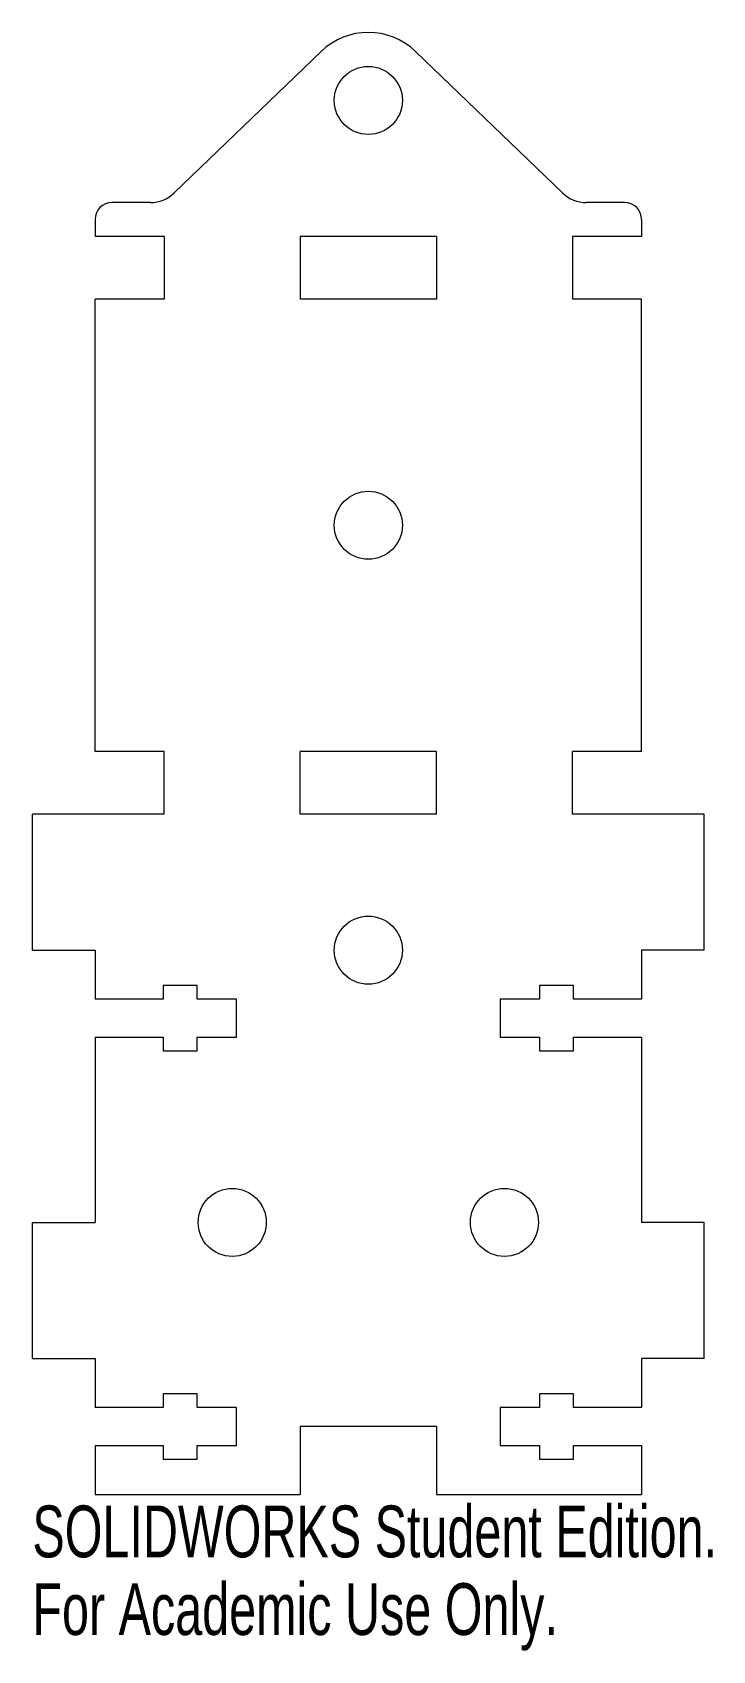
# Model space of a CAD drawing. Header units: inches. Extents: x -1.23 to 1.26, y -4.13 to 1.81.
import ezdxf

# ---------------------------------------------------------------- set-up
doc = ezdxf.new("R2010")
doc.units = ezdxf.units.IN
doc.header["$MEASUREMENT"] = 0
doc.styles.add('SLDTEXTSTYLE0', font='TXT', dxfattribs={"width": 0.7})

msp = doc.modelspace()

# ---------------------------------------------------------------- linework, layer by layer
at = {"color": 7, "linetype": 'Continuous', "lineweight": 15}
for p, q in [((-0.1734, 1.741), (-0.7137, 1.2209)), ((0.7137, 1.2209), (0.1734, 1.741)), ((-0.8004, 1.1859), (-0.9414, 1.1859)), ((0.9414, 1.1859), (0.8004, 1.1859)), ((-1.0039, 1.1234), (-1.0039, 1.0609)), ((1.0039, 1.1234), (1.0039, 1.0609)), ((-0.75, 1.0609), (-1.0039, 1.0609)), ((-0.75, 1.0609), (-0.75, 0.8309)), ((0.25, 1.0609), (-0.25, 1.0609)), ((-0.25, 1.0609), (-0.25, 0.8309)), ((0.25, 1.0609), (0.25, 0.8309)), ((0.75, 1.0609), (0.75, 0.8309)), ((1.0039, 1.0609), (0.75, 1.0609)), ((-0.75, 0.8309), (-1.0039, 0.8309)), ((-1.0039, -0.8309), (-1.0039, 0.8309)), ((0.25, 0.8309), (-0.25, 0.8309)), ((1.0039, 0.8309), (0.75, 0.8309)), ((1.0039, -0.8309), (1.0039, 0.8309)), ((-0.75, -0.8309), (-1.0039, -0.8309)), ((-0.75, -1.0609), (-0.75, -0.8309)), ((-0.25, -1.0609), (-0.25, -0.8309)), ((0.25, -0.8309), (-0.25, -0.8309)), ((0.25, -1.0609), (0.25, -0.8309)), ((0.75, -1.0609), (0.75, -0.8309)), ((1.0039, -0.8309), (0.75, -0.8309)), ((-0.75, -1.0609), (-1.2339, -1.0609)), ((-1.2339, -1.5609), (-1.2339, -1.0609)), ((0.25, -1.0609), (-0.25, -1.0609)), ((1.2339, -1.0609), (0.75, -1.0609)), ((1.2339, -1.5609), (1.2339, -1.0609)), ((-1.2339, -1.5609), (-1.0039, -1.5609)), ((-1.0039, -1.5609), (-1.0039, -1.7409)), ((1.0039, -1.5609), (1.0039, -1.7409)), ((1.2339, -1.5609), (1.0039, -1.5609)), ((-0.7539, -1.6909), (-0.7539, -1.7409)), ((-0.6289, -1.6909), (-0.7539, -1.6909)), ((-0.6289, -1.7409), (-0.6289, -1.6909)), ((0.6289, -1.6909), (0.6289, -1.7409)), ((0.7539, -1.6909), (0.6289, -1.6909)), ((0.7539, -1.7409), (0.7539, -1.6909)), ((-0.7539, -1.7409), (-1.0039, -1.7409)), ((-0.4839, -1.7409), (-0.6289, -1.7409)), ((-0.4839, -1.8809), (-0.4839, -1.7409)), ((0.4839, -1.7409), (0.4839, -1.8809)), ((0.6289, -1.7409), (0.4839, -1.7409)), ((1.0039, -1.7409), (0.7539, -1.7409)), ((-1.0039, -1.8809), (-0.7539, -1.8809)), ((-1.0039, -1.8809), (-1.0039, -2.5609)), ((-0.7539, -1.8809), (-0.7539, -1.9309)), ((-0.6289, -1.8809), (-0.4839, -1.8809)), ((-0.6289, -1.9309), (-0.6289, -1.8809)), ((0.4839, -1.8809), (0.6289, -1.8809)), ((0.6289, -1.8809), (0.6289, -1.9309)), ((0.7539, -1.8809), (1.0039, -1.8809)), ((0.7539, -1.9309), (0.7539, -1.8809)), ((1.0039, -1.8809), (1.0039, -2.5609)), ((-0.7539, -1.9309), (-0.6289, -1.9309)), ((0.6289, -1.9309), (0.7539, -1.9309)), ((-1.2339, -2.5609), (-1.0039, -2.5609)), ((-1.2339, -3.0609), (-1.2339, -2.5609)), ((1.2339, -2.5609), (1.0039, -2.5609)), ((1.2339, -3.0609), (1.2339, -2.5609)), ((-1.2339, -3.0609), (-1.0039, -3.0609)), ((-1.0039, -3.0609), (-1.0039, -3.2409)), ((1.0039, -3.0609), (1.0039, -3.2409)), ((1.2339, -3.0609), (1.0039, -3.0609)), ((-0.7539, -3.1909), (-0.7539, -3.2409)), ((-0.6289, -3.1909), (-0.7539, -3.1909)), ((-0.6289, -3.2409), (-0.6289, -3.1909)), ((0.6289, -3.1909), (0.6289, -3.2409)), ((0.7539, -3.1909), (0.6289, -3.1909)), ((0.7539, -3.2409), (0.7539, -3.1909)), ((-0.7539, -3.2409), (-1.0039, -3.2409)), ((-0.4839, -3.2409), (-0.6289, -3.2409)), ((-0.4839, -3.3809), (-0.4839, -3.2409)), ((0.4839, -3.2409), (0.4839, -3.3809)), ((0.6289, -3.2409), (0.4839, -3.2409)), ((1.0039, -3.2409), (0.7539, -3.2409)), ((-0.25, -3.3109), (-0.25, -3.5609)), ((0.25, -3.3109), (-0.25, -3.3109)), ((0.25, -3.3109), (0.25, -3.5609)), ((-1.0039, -3.3809), (-0.7539, -3.3809)), ((-1.0039, -3.3809), (-1.0039, -3.5609)), ((-0.7539, -3.3809), (-0.7539, -3.4309)), ((-0.6289, -3.3809), (-0.4839, -3.3809)), ((-0.6289, -3.4309), (-0.6289, -3.3809)), ((0.4839, -3.3809), (0.6289, -3.3809)), ((0.6289, -3.3809), (0.6289, -3.4309)), ((0.7539, -3.3809), (1.0039, -3.3809)), ((0.7539, -3.4309), (0.7539, -3.3809)), ((1.0039, -3.3809), (1.0039, -3.5609)), ((-0.7539, -3.4309), (-0.6289, -3.4309)), ((0.6289, -3.4309), (0.7539, -3.4309)), ((-1.0039, -3.5609), (-0.25, -3.5609)), ((0.25, -3.5609), (1.0039, -3.5609))]:
    msp.add_line(p, q, dxfattribs=at)
for centre in [(0, 1.5609), (0, 0), (0, -1.5609), (-0.5, -2.5609), (0.5, -2.5609)]:
    msp.add_circle(centre, 0.125, dxfattribs=at)
for centre, radius, start, end in [((0, 1.5609), 0.25, 46.08888, 133.91112), ((-0.8004, 1.3109), 0.125, 270, 313.91112), ((0.8004, 1.3109), 0.125, 226.08888, 270), ((-0.9414, 1.1234), 0.0625, 90, 180), ((0.9414, 1.1234), 0.0625, 0, 90)]:
    msp.add_arc(centre, radius, start, end, dxfattribs=at)

# ---------------------------------------------------------------- texts
at = {"color": 7, "linetype": 'Continuous', "char_height": 0.1903, "attachment_point": 1, "style": 'SLDTEXTSTYLE0'}
for s, insert in [('SOLIDWORKS Student Edition.', (-1.2339, -3.6011)), ('For Academic Use Only.', (-1.2339, -3.8865))]:
    msp.add_mtext(s, dxfattribs=dict(at, insert=insert))

doc.saveas('drawing.dxf')
